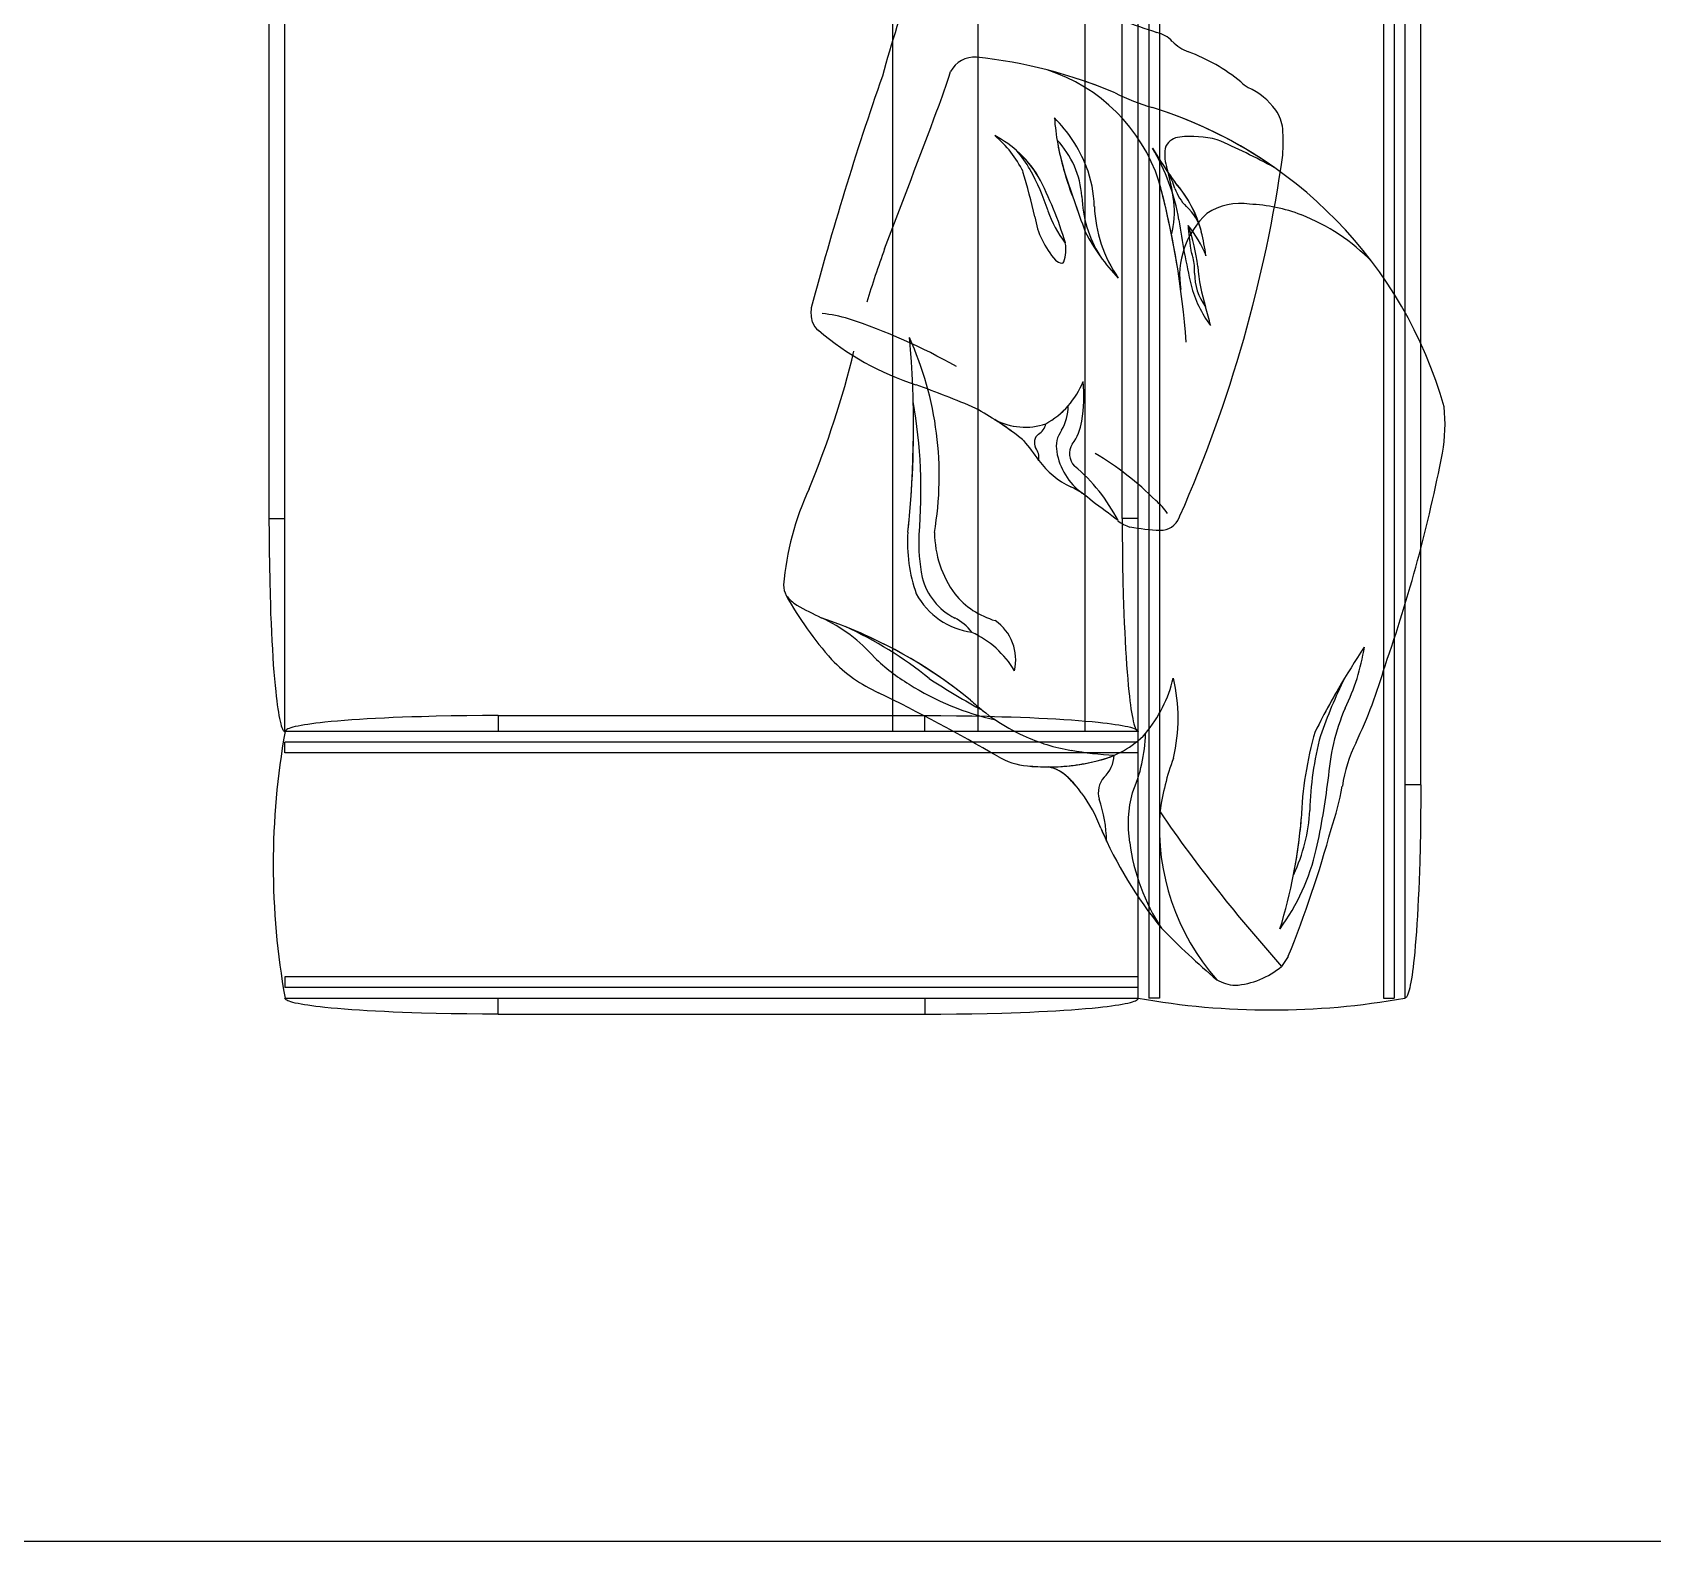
# Model space of a CAD drawing. Extents: x -120222 to -41942, y -19134 to 30932.
# Drawn here: x -97072 to -95553, y 4535 to 5950 of the extents above; entities that cross this region are included whole.
import ezdxf

# ---------------------------------------------------------------- set-up
doc = ezdxf.new("R2010")
doc.units = 0
doc.header["$LTSCALE"] = 150
doc.header["$MEASUREMENT"] = 0
doc.linetypes.add('ISO-10______', pattern=[4.699, 3.048, -0.762, 0.127, -0.762])
doc.layers.get('0').update_dxf_attribs({"linetype": 'CONTINUOUS'})
doc.layers.add('_____', color=7, linetype='CONTINUOUS')
doc.layers.add('____B', color=7, linetype='CONTINUOUS')

# ---------------------------------------------------------------- blocks, each defined once
blk = doc.blocks.new('____-463')
at = {"color": 1, "linetype": 'Continuous'}
for p, q in [((-103270.1, 745.7), (-103270.1, 2845.7)), ((-102700.1, 745.7), (-102700.1, 2845.7)), ((-102620.1, 745.7), (-102620.1, 2845.7)), ((-102520.1, 2845.7), (-102520.1, 745.7)), ((-102470.1, 495.7), (-102470.1, 2845.7)), ((-102460.1, 2845.7), (-102460.1, 495.7)), ((-102450.1, 2845.7), (-102450.1, 495.7)), ((-102240.1, 2845.7), (-102240.1, 495.7)), ((-102230.1, 2845.7), (-102230.1, 495.7)), ((-102220.1, 2845.7), (-102220.1, 495.7)), ((-103285.1, 2645.7), (-103285.1, 945.7)), ((-102485.1, 945.7), (-102485.1, 2645.7)), ((-102205.1, 695.7), (-102205.1, 2645.7)), ((-102658.4, 1328.6), (-102658.4, 1328.6)), ((-102540, 1273.1), (-102540, 1273.1)), ((-102406.8, 1144.1), (-102406.8, 1144.1)), ((-102402.3, 1126.5), (-102402.3, 1126.5)), ((-102604.6, 1038.3), (-102601.7, 1036.4)), ((-103285.1, 945.7), (-103270.1, 945.7)), ((-102470.1, 945.7), (-102485.1, 945.7)), ((-102431.7, 946.3), (-102431.7, 946.3)), ((-102430.9, 948.1), (-102430.9, 948.1)), ((-103070.1, 760.7), (-102670.1, 760.7)), ((-103070.1, 760.7), (-103070.1, 745.7)), ((-102670.1, 745.7), (-102670.1, 760.7)), ((-102470.1, 745.7), (-103270.1, 745.7)), ((-102470.1, 735.7), (-103270.1, 735.7)), ((-103270.1, 725.7), (-103270.1, 735.7)), ((-102470.1, 725.7), (-103270.1, 725.7)), ((-102205.1, 695.7), (-102220.1, 695.7)), ((-102329.3, 534.9), (-102335.6, 525.5)), ((-102470.1, 515.7), (-103270.1, 515.7)), ((-103270.1, 515.7), (-103270.1, 505.7)), ((-102470.1, 505.7), (-103270.1, 505.7)), ((-103270.1, 495.7), (-102470.1, 495.7)), ((-103070.1, 480.7), (-103070.1, 495.7)), ((-102670.1, 495.7), (-102670.1, 480.7)), ((-102450.1, 495.7), (-102460.1, 495.7)), ((-102240.1, 495.7), (-102230.1, 495.7)), ((-103070.1, 480.7), (-102670.1, 480.7))]:
    blk.add_line(p, q, dxfattribs=at)
for points in [[(-103285.1, 945.7, 0), (-103285, 930.8, 0), (-103284.9, 916.1, 0), (-103284.7, 901.6, 0), (-103284.4, 887.5, 0), (-103284.1, 873.7, 0), (-103283.8, 864.8, 0), (-103283.5, 856, 0), (-103283.1, 847.3, 0), (-103282.7, 838.9, 0), (-103282.3, 830.7, 0), (-103281.9, 822.9, 0), (-103281.4, 815.5, 0), (-103281, 808.3, 0), (-103280.5, 801.5, 0), (-103279.9, 795.1, 0), (-103279.4, 788.9, 0), (-103278.8, 783.2, 0), (-103278.3, 778.8, 0), (-103277.8, 774.7, 0), (-103277.3, 770.8, 0), (-103276.8, 767.2, 0), (-103276.3, 763.9, 0), (-103275.8, 760.8, 0), (-103275.2, 757.9, 0), (-103274.7, 755.4, 0), (-103274.1, 753.1, 0), (-103273.6, 751.2, 0), (-103273, 749.5, 0), (-103272.5, 748.4, 0), (-103272, 747.4, 0), (-103271.5, 746.7, 0), (-103271, 746.2, 0), (-103270.6, 745.8, 0), (-103270.1, 745.7, 0)], [(-102485.1, 945.7, 0), (-102485, 930.8, 0), (-102484.9, 916.1, 0), (-102484.7, 901.6, 0), (-102484.4, 887.5, 0), (-102484.1, 873.7, 0), (-102483.8, 864.8, 0), (-102483.5, 856, 0), (-102483.1, 847.3, 0), (-102482.7, 838.9, 0), (-102482.3, 830.7, 0), (-102481.9, 822.9, 0), (-102481.4, 815.5, 0), (-102481, 808.3, 0), (-102480.5, 801.5, 0), (-102479.9, 795.1, 0), (-102479.4, 788.9, 0), (-102478.8, 783.2, 0), (-102478.3, 778.8, 0), (-102477.8, 774.7, 0), (-102477.3, 770.8, 0), (-102476.8, 767.2, 0), (-102476.3, 763.9, 0), (-102475.8, 760.8, 0), (-102475.2, 757.9, 0), (-102474.7, 755.4, 0), (-102474.1, 753.1, 0), (-102473.6, 751.2, 0), (-102473, 749.5, 0), (-102472.5, 748.4, 0), (-102472, 747.4, 0), (-102471.5, 746.7, 0), (-102471, 746.2, 0), (-102470.6, 745.8, 0), (-102470.1, 745.7, 0)], [(-103070.1, 760.7, 0), (-103085, 760.7, 0), (-103099.7, 760.6, 0), (-103114.1, 760.4, 0), (-103128.3, 760.1, 0), (-103142.1, 759.7, 0), (-103151, 759.5, 0), (-103159.8, 759.1, 0), (-103168.5, 758.8, 0), (-103176.9, 758.4, 0), (-103185.1, 758, 0), (-103192.9, 757.6, 0), (-103200.3, 757.1, 0), (-103207.5, 756.6, 0), (-103214.3, 756.1, 0), (-103220.7, 755.6, 0), (-103226.8, 755.1, 0), (-103232.6, 754.5, 0), (-103237, 754, 0), (-103241.1, 753.5, 0), (-103245, 753, 0), (-103248.6, 752.5, 0), (-103251.9, 752, 0), (-103255, 751.5, 0), (-103257.8, 750.9, 0), (-103260.4, 750.4, 0), (-103262.7, 749.8, 0), (-103264.6, 749.2, 0), (-103266.3, 748.7, 0), (-103267.4, 748.2, 0), (-103268.4, 747.7, 0), (-103269.1, 747.2, 0), (-103269.6, 746.7, 0), (-103269.9, 746.2, 0), (-103270.1, 745.7, 0)], [(-102670.1, 760.7, 0), (-102655.1, 760.7, 0), (-102640.4, 760.6, 0), (-102626, 760.4, 0), (-102611.8, 760.1, 0), (-102598, 759.7, 0), (-102589.1, 759.5, 0), (-102580.3, 759.1, 0), (-102571.7, 758.8, 0), (-102563.2, 758.4, 0), (-102555, 758, 0), (-102547.2, 757.6, 0), (-102539.8, 757.1, 0), (-102532.6, 756.6, 0), (-102525.9, 756.1, 0), (-102519.4, 755.6, 0), (-102513.3, 755.1, 0), (-102507.5, 754.5, 0), (-102503.2, 754, 0), (-102499, 753.5, 0), (-102495.2, 753, 0), (-102491.5, 752.5, 0), (-102488.2, 752, 0), (-102485.1, 751.5, 0), (-102482.3, 750.9, 0), (-102479.7, 750.4, 0), (-102477.4, 749.8, 0), (-102475.5, 749.2, 0), (-102473.8, 748.7, 0), (-102472.7, 748.2, 0), (-102471.7, 747.7, 0), (-102471, 747.2, 0), (-102470.5, 746.7, 0), (-102470.2, 746.2, 0), (-102470.1, 745.7, 0)], [(-102205.1, 695.7, 0), (-102205.1, 680.8, 0), (-102205.2, 666.1, 0), (-102205.4, 651.6, 0), (-102205.7, 637.5, 0), (-102206.1, 623.7, 0), (-102206.3, 614.8, 0), (-102206.6, 606, 0), (-102207, 597.3, 0), (-102207.4, 588.9, 0), (-102207.8, 580.7, 0), (-102208.2, 572.9, 0), (-102208.7, 565.5, 0), (-102209.1, 558.3, 0), (-102209.6, 551.5, 0), (-102210.2, 545.1, 0), (-102210.7, 538.9, 0), (-102211.3, 533.2, 0), (-102211.8, 528.8, 0), (-102212.3, 524.7, 0), (-102212.8, 520.8, 0), (-102213.3, 517.2, 0), (-102213.8, 513.9, 0), (-102214.3, 510.8, 0), (-102214.9, 507.9, 0), (-102215.4, 505.4, 0), (-102216, 503.1, 0), (-102216.5, 501.2, 0), (-102217.1, 499.5, 0), (-102217.6, 498.4, 0), (-102218.1, 497.4, 0), (-102218.6, 496.7, 0), (-102219.1, 496.2, 0), (-102219.6, 495.8, 0), (-102220.1, 495.7, 0)], [(-103070.1, 480.7, 0), (-103085, 480.8, 0), (-103099.7, 480.9, 0), (-103114.1, 481.1, 0), (-103128.3, 481.4, 0), (-103142.1, 481.7, 0), (-103151, 482, 0), (-103159.8, 482.3, 0), (-103168.5, 482.7, 0), (-103176.9, 483.1, 0), (-103185.1, 483.5, 0), (-103192.9, 483.9, 0), (-103200.3, 484.3, 0), (-103207.5, 484.8, 0), (-103214.3, 485.3, 0), (-103220.7, 485.9, 0), (-103226.8, 486.4, 0), (-103232.6, 487, 0), (-103237, 487.5, 0), (-103241.1, 488, 0), (-103245, 488.5, 0), (-103248.6, 489, 0), (-103251.9, 489.5, 0), (-103255, 490, 0), (-103257.8, 490.6, 0), (-103260.4, 491.1, 0), (-103262.7, 491.7, 0), (-103264.6, 492.2, 0), (-103266.3, 492.8, 0), (-103267.4, 493.3, 0), (-103268.4, 493.8, 0), (-103269.1, 494.2, 0), (-103269.6, 494.7, 0), (-103269.9, 495.2, 0), (-103270.1, 495.7, 0)], [(-102670.1, 480.7, 0), (-102655.1, 480.8, 0), (-102640.4, 480.9, 0), (-102626, 481.1, 0), (-102611.8, 481.4, 0), (-102598, 481.7, 0), (-102589.1, 482, 0), (-102580.3, 482.3, 0), (-102571.7, 482.7, 0), (-102563.2, 483.1, 0), (-102555, 483.5, 0), (-102547.2, 483.9, 0), (-102539.8, 484.3, 0), (-102532.6, 484.8, 0), (-102525.9, 485.3, 0), (-102519.4, 485.9, 0), (-102513.3, 486.4, 0), (-102507.5, 487, 0), (-102503.2, 487.5, 0), (-102499, 488, 0), (-102495.2, 488.5, 0), (-102491.5, 489, 0), (-102488.2, 489.5, 0), (-102485.1, 490, 0), (-102482.3, 490.6, 0), (-102479.7, 491.1, 0), (-102477.4, 491.7, 0), (-102475.5, 492.2, 0), (-102473.8, 492.8, 0), (-102472.7, 493.3, 0), (-102471.7, 493.8, 0), (-102471, 494.2, 0), (-102470.5, 494.7, 0), (-102470.2, 495.2, 0), (-102470.1, 495.7, 0)]]:
    blk.add_polyline3d(points, dxfattribs=at)
for centre, radius, start, end in [((-101675.4, 1081.1), 1071.6, 159.7021, 164.8876), ((-102312.8, 1845.5), 465.5, 248.305, 252.5299), ((-102459.2, 1373.2), 29, 43.236, 76.8294), ((-102409.5, 1420.4), 39.5, 223.7757, 250.1017), ((-102485.5, 1216.5), 178.1, 51.1596, 69.4435), ((-102623.9, 1353.2), 25, 84.6636, 152.0897), ((-102667.6, 930.7), 449.8, 66.9771, 84.1271), ((-99859.9, 368), 3017.9, 160.8003, 165.1193), ((-103154.5, 1518.2), 531.1, 339.0839, 343.2239), ((-102667.6, 930.7), 449.8, 66.9771, 75.5521), ((-102605.3, 1211.3), 162.8, 18.169, 72.1455), ((-102354.9, 1371.9), 25.2, 221.4546, 241.2052), ((-102408.2, 1506.1), 181.7, 242.6466, 254.5221), ((-102408.2, 1506.1), 181.7, 242.6466, 254.5221), ((-102393.2, 1291.2), 64.1, 35.6185, 65.9598), ((-121455.9, 8380.4), 20076.6, 339.03909, 339.4368), ((-102578.5, 938.7), 410.7, 54.9194, 72.7467), ((-102578.5, 938.7), 410.7, 15.7734, 72.7467), ((-102375.5, 1305.8), 41.4, 7.3308, 33.4221), ((-102641.3, 1227.5), 131.8, 21.4922, 45.3304), ((-102308.9, 1339.5), 240.4, 184.3599, 196.0375), ((-102474.7, 1298.6), 140.7, 354.9943, 5.0999), ((-102669.4, 1226.6), 101.5, 25.8478, 50.2626), ((-102651.3, 1214.2), 101.8, 30.7221, 62.6753), ((-102608.3, 1241.7), 85.6, 3.9437, 43.424), ((-102257.8, 1351), 292.7, 189.9354, 201.4959), ((-102074.1, 1523.6), 446.8, 211.0821, 216.0616), ((-102074.1, 1523.6), 446.8, 211.0821, 216.0616), ((-102625.7, 1192), 196.8, 9.8646, 30.8482), ((-102410.3, 1286.2), 34.9, 165.6934, 197.3215), ((-102429.9, 1287.3), 16, 94.1795, 152.1775), ((-102420.4, 1206.8), 97.1, 75.5067, 96.3221), ((-102665.2, 677), 679.4, 61.6358, 66.6605), ((-102668.1, 1217.5), 111.4, 29.7414, 40.9557), ((-102644.3, 1219.9), 92.9, 29.9358, 49.5267), ((-103609, 1466.6), 1287.2, 336.2444, 351.9472), ((-103331.6, 1049.6), 785.3, 13.1639, 16.3628), ((-102779.1, 1159), 236.8, 18.5145, 28.7015), ((-102855.3, 1111), 330.3, 16.3482, 28.0354), ((-102855.3, 1111), 330.3, 16.3482, 28.0354), ((-102855.3, 1111), 330.3, 16.3482, 28.0354), ((-101037.1, 1758.8), 1579.4, 197.912, 200.1581), ((-102619.3, 1236.3), 108.1, 0.9888, 21.433), ((-103237.4, 1051.5), 814.5, 4.1766, 14.9841), ((-103237.4, 1051.5), 814.5, 11.3303, 14.9841), ((-103237.4, 1051.5), 814.5, 7.6766, 14.9841), ((-102664.7, 1211.6), 230.3, 7.7762, 16.1761), ((-102524.7, 1225.8), 93.8, 18.1828, 28.2176), ((-102065.5, 1529.6), 457.3, 214.5634, 216.0365), ((-102410.9, 1251.2), 112, 181.8393, 211.8639), ((-102392, 1270.7), 46.3, 199.7263, 224.4042), ((-102528.5, 1180.2), 123.1, 28.1341, 40.7641), ((-102520.3, 1185.9), 113.2, 14.5844, 41.3194), ((-102459.8, 1265.4), 99.8, 198.1805, 218.0071), ((-101028.2, 1762), 1588.8, 199.0361, 200.1548), ((-102382, 1244), 129.3, 182.5915, 214.41), ((-102528.3, 1233.6), 92.2, 346.1675, 5.7551), ((-102350.8, 1172.9), 80.4, 132.9382, 189.0478), ((-102454.5, 1204.5), 44.8, 12.7587, 49.063), ((-102511.9, 1189.1), 104.2, 14.0258, 28.1374), ((-102374.7, 1184.8), 56.2, 80.6805, 123.3133), ((-102371.4, 1089.4), 151, 68.9143, 87.7851), ((-102488.7, 1240.9), 79.2, 189.0451, 221.948), ((-101722.1, 1326.5), 716.9, 188.0836, 193.0691), ((-102501.1, 1155), 101.6, 21.2894, 40.0093), ((-102137.5, 1239.8), 286.4, 183.9022, 188.239), ((-102591.2, 1160.5), 178.3, 6.9395, 19.6084), ((-102591.2, 1160.5), 178.3, 6.9395, 19.6084), ((-102386.2, 1054.2), 189.2, 44.338, 68.5619), ((-102571.1, 1197.8), 33.3, 339.8928, 10.6727), ((-102353.3, 1300.2), 187.2, 207.2311, 223.6858), ((-102362, 1294.9), 177, 206.9986, 215.5376), ((-102353.3, 1300.2), 187.2, 207.2311, 223.6858), ((-102613.7, 1163.2), 209.2, 7.8865, 14.1622), ((-101989, 930.4), 767.1, 159.554, 163.493), ((-102540.1, 1195.5), 10.7, 225.0598, 262.4929), ((-102542, 1187.3), 2.39, 282.5582, 336.1914), ((-102391.7, 1203.6), 29.7, 189.3177, 198.464), ((-102478.2, 1173.4), 62, 15.5224, 19.6156), ((-102461.8, 1178.9), 44.7, 356.0255, 14.3315), ((-102366, 1175), 51.2, 179.1006, 217.1394), ((-102254.9, 1193.4), 159.7, 184.0709, 197.9731), ((-102313.6, 1192.2), 110.4, 194.5826, 216.5343), ((-102746.4, 1138.4), 30.5, 171.2342, 196.5743), ((-103073.6, 961.3), 691.4, 13.8255, 15.3295), ((-102762.5, 1133.5), 13.6, 196.3417, 237.7165), ((-102778.5, 1014.5), 123.9, 72.679, 84.3813), ((-102914.8, 605.3), 555.2, 60.3977, 71.8223), ((-102594.4, 1328.2), 270.7, 229.6035, 251.9182), ((-103597.8, 1031.6), 917.1, 353.8185, 5.2397), ((-102972, 985.4), 315.4, 350.3112, 24.324), ((-103574, 1304), 861.3, 337.4275, 346.4601), ((-102992.2, 189.7), 935.4, 66.7092, 70.3953), ((-102594.7, 1103.2), 78.6, 298.8973, 338.349), ((-102653.9, 1060.1), 133, 349.9185, 6.0665), ((-103597.8, 1031.6), 917.1, 353.8185, 1.477), ((-103147.1, 972.2), 473.4, 354.9228, 10.0954), ((-102764.7, 787.9), 297.2, 52.1094, 61.3944), ((-102594.7, 1103.2), 78.6, 298.8973, 318.6232), ((-102584.8, 1052.3), 49.2, 330.8187, 358.7248), ((-102328.4, 1033.7), 146.1, 349.4411, 6.555), ((-102576, 1092.6), 61.4, 242.266, 288.3187), ((-102764.7, 787.9), 297.2, 52.1094, 57.3998), ((-102576, 1092.6), 61.4, 242.266, 265.2923), ((-102576, 1092.6), 61.4, 242.266, 288.3187), ((-102764.7, 787.9), 297.2, 52.1094, 57.3998), ((-102764.7, 787.9), 297.2, 52.1094, 56.7519), ((-102576, 1092.6), 61.4, 265.2923, 288.3187), ((-102570.2, 1036.9), 13.8, 298.7144, 349.1986), ((-102571.1, 1044.4), 48.8, 323.4772, 351.094), ((-102599.6, 995.5), 32, 45.9925, 57.0375), ((-102599.6, 995.5), 32, 45.9925, 57.0375), ((-102703.6, 908), 167.8, 33.2642, 41.2214), ((-102703.6, 908), 167.8, 33.2642, 41.2214), ((-102556.4, 1016.5), 11, 131.1084, 204.2134), ((-102522.9, 1013.5), 24, 142.0665, 192.5728), ((-102579.1, 1002.3), 16, 352.0004, 37.5633), ((-102487.9, 1017.4), 59.2, 188.8412, 234.2313), ((-102517.8, 1006.3), 16.7, 147.4834, 223.661), ((-102658.6, 757.5), 289.9, 44.9987, 59.2438), ((-103603.6, 1282.7), 1445.4, 340.8037, 349.0003), ((-102497.2, 1049.1), 82.3, 216.5754, 243.9377), ((-102497.2, 1049.1), 82.3, 216.5754, 243.9377), ((-102633.3, 870.1), 162, 26.9655, 50.325), ((-102526.1, 857.6), 277.8, 155.3681, 174.7119), ((-102557.6, 916.9), 63.1, 45.0708, 67.3901), ((-102557.6, 916.9), 63.1, 45.0708, 67.3901), ((-102557.6, 916.9), 63.1, 56.2305, 67.3901), ((-102932.1, 376.4), 719.8, 52.0008, 54.3948), ((-102932.1, 376.4), 719.8, 52.0008, 54.3948), ((-102493, 915.4), 61.4, 34.7061, 50.0976), ((-102468.5, 968.2), 32.1, 230.2985, 253.1312), ((-102448.9, 953), 18.5, 267.9488, 338.9508), ((-102520.9, 986.7), 97.9, 335.6341, 336.7683), ((-102541.5, 923.2), 144.9, 176.1956, 199.511), ((-102510.9, 922.5), 164.9, 177.3021, 191.2762), ((-102562.7, 932.9), 98.3, 180.3486, 216.2221), ((-102436.9, 1180), 245.8, 260.4302, 267.0412), ((-102777.8, 884.5), 24.9, 182.9969, 206.4625), ((-102615.5, 904.8), 58.9, 194.3022, 243.2011), ((-102770.9, 895.5), 36.6, 217.127, 238.4129), ((-102498.9, 1041.6), 345, 209.1856, 221.4347), ((-102616.1, 908.8), 70.7, 208.7398, 261.8699), ((-102583.2, 922.9), 76, 219.2535, 254.0651), ((-102482.9, 1428.8), 642.7, 241.4434, 243.7407), ((-102910.7, 426.1), 449.8, 50.9257, 71.4006), ((-102828.3, 718.3), 147.4, 41.0683, 65.5063), ((-102910.7, 426.1), 449.8, 50.9257, 71.4006), ((-102663.9, 810.2), 47.5, 37.1032, 62.5848), ((-102910.7, 426.1), 449.8, 50.9257, 68.3489), ((-102905, 497.5), 382, 51.2595, 65.1937), ((-102662.6, 757.9), 88.7, 30.3627, 65.6629), ((-102662.6, 757.9), 88.7, 30.3627, 65.6629), ((-102629.6, 813.1), 44.7, 346.6925, 55.219), ((-101672, 430.7), 706.2, 146.0778, 153.4996), ((-102456.8, 856.2), 201.3, 333.9341, 351.0148), ((-102654.1, 912.9), 143.6, 223.9054, 245.5656), ((-102597.8, 936.7), 170.4, 225.4943, 239.2957), ((-102711.8, 945.2), 492.9, 334.8107, 343.7769), ((-102546.1, 1010.8), 260.7, 237.8476, 257.182), ((-102249.7, 1435.6), 763.6, 236.9718, 241.3466), ((-102562, 826.1), 128.5, 320.2109, 346.3729), ((-102591.3, 758.3), 158.7, 346.3358, 13.6642), ((-101672, 430.7), 706.2, 148.8751, 153.4996), ((-101818.6, 573.3), 509.2, 154.0977, 160.6755), ((-103487.8, -803.2), 1764.3, 59.8613, 63.9705), ((-102502.3, 907.3), 181.7, 226.5952, 236.009), ((-102502.3, 907.3), 181.7, 226.5952, 231.3021), ((-102502.3, 907.3), 181.7, 226.5952, 245.4228), ((-102080.2, 685.7), 212.4, 157.2647, 176.0651), ((-102573.8, 620.7), 707.3, 169.8213, 190.1787), ((-102573.8, 620.7), 707.3, 169.8213, 190.1787), ((-101996.1, 654.9), 321.1, 163.5633, 178.4197), ((-102506.1, 894.4), 168.4, 244.7836, 260.9203), ((-102528.5, 806.9), 90.8, 282.7665, 316.0209), ((-102528.5, 806.9), 90.8, 282.7665, 316.0209), ((-102611, 747.6), 147.9, 336.3666, 358.5492), ((-102025.8, 667.1), 283.3, 164.7005, 179.0393), ((-102150.6, 676.9), 129.2, 153.0768, 172.203), ((-102568.7, 777.7), 64.3, 238.9424, 265.3802), ((-102554.6, 900.2), 187.7, 264.0831, 284.2226), ((-102555.4, 905.4), 192.9, 270.3946, 284.0855), ((-102555.4, 905.4), 192.9, 270.3946, 277.24), ((-102555.4, 905.4), 192.9, 270.3946, 277.24), ((-102475.2, 1049.8), 326.7, 259.8544, 266.94), ((-102555.4, 905.4), 192.9, 277.24, 284.0855), ((-102555.4, 905.4), 192.9, 277.24, 284.0855), ((-102528.5, 806.9), 90.8, 282.7665, 293.3024), ((-102521.9, 724.4), 29.3, 312.7016, 358.15), ((-102215.9, 638.7), 235.9, 159.6445, 172.2892), ((-102552.7, 928.1), 215.5, 264.3489, 269.6309), ((-102561, 678.1), 35.1, 43.5005, 78.5689), ((-102560.8, 678.6), 34.6, 43.8326, 78.7031), ((-102560.8, 678.6), 34.6, 43.838, 78.6976), ((-102560.8, 678.6), 34.6, 43.838, 78.6976), ((-102588.7, 644.1), 78.8, 33.9964, 47.9175), ((-102588.7, 644.1), 78.8, 33.994, 47.9199), ((-102589.1, 643.8), 79.3, 34.0204, 47.6853), ((-102589.7, 643.4), 80, 34.048, 47.4446), ((-102485.9, 688.6), 21.6, 138.2568, 196.9091), ((-102951.3, 778.4), 663.9, 347.5488, 353.2408), ((-102621.8, 612.3), 124.3, 20.1915, 37.6257), ((-102621.8, 612.3), 124.3, 20.1915, 37.6257), ((-102621.8, 612.3), 124.3, 20.1915, 37.6257), ((-102374.5, 659.6), 105.1, 164.1183, 189.7268), ((-102539.4, 740.5), 264.8, 340.998, 349.9822), ((-102632.4, 640), 132.8, 1.2692, 18.5703), ((-102233.3, 655.8), 216.9, 176.1536, 221.243), ((-101261.3, 1488.7), 1442.8, 214.553, 221.8795), ((-102471, 680.9), 162.2, 334.7789, 356.7983), ((-102144.1, 809.9), 392.8, 203.1979, 219.2598), ((-102144.1, 809.9), 392.8, 203.1979, 205.1518), ((-102144.1, 809.9), 392.8, 203.1979, 219.2598), ((-102144.1, 809.9), 392.8, 203.1979, 219.2598), ((-102800.3, 704.2), 484.9, 342.8002, 355.2225), ((-103289.8, 925.8), 1036.9, 337.8577, 344.8204), ((-102800.3, 704.2), 484.9, 349.0113, 355.2225), ((-102288.2, 666.3), 191.4, 187.3667, 213.2703), ((-102498.8, 679.6), 200.7, 323.6997, 347.2387), ((-101900.7, 1095.9), 765.2, 224.3122, 229.6322), ((-101900.7, 1095.9), 765.2, 224.3122, 229.6322), ((-102384.3, 582.8), 75.2, 273.8827, 310.3865), ((-102376.6, 548), 40.3, 240.7139, 266.2872), ((-102345.1, 1191.9), 707.3, 259.8213, 280.1787), ((-102345.1, 1191.9), 707.3, 259.8213, 280.1787)]:
    blk.add_arc(centre, radius, start, end, dxfattribs=at)

msp = doc.modelspace()

# ---------------------------------------------------------------- linework, layer by layer
at = {"layer": '____B', "color": 6, "linetype": 'ISO-10______'}
msp.add_line((-41943.00752, 4534.71684), (-107847.23944, 4534.71684), dxfattribs=at)
at = {"layer": '____B', "color": 0, "linetype": 'ISO-10______'}
msp.add_line((-79640.95325, 4534.71684), (-99851.30431, 4534.71684), dxfattribs=at)

# ---------------------------------------------------------------- block references
at = {"layer": '_____', "color": 0}
msp.add_blockref('____-463', (6435.10495, 4548.69799), dxfattribs=at)

doc.saveas('drawing.dxf')
